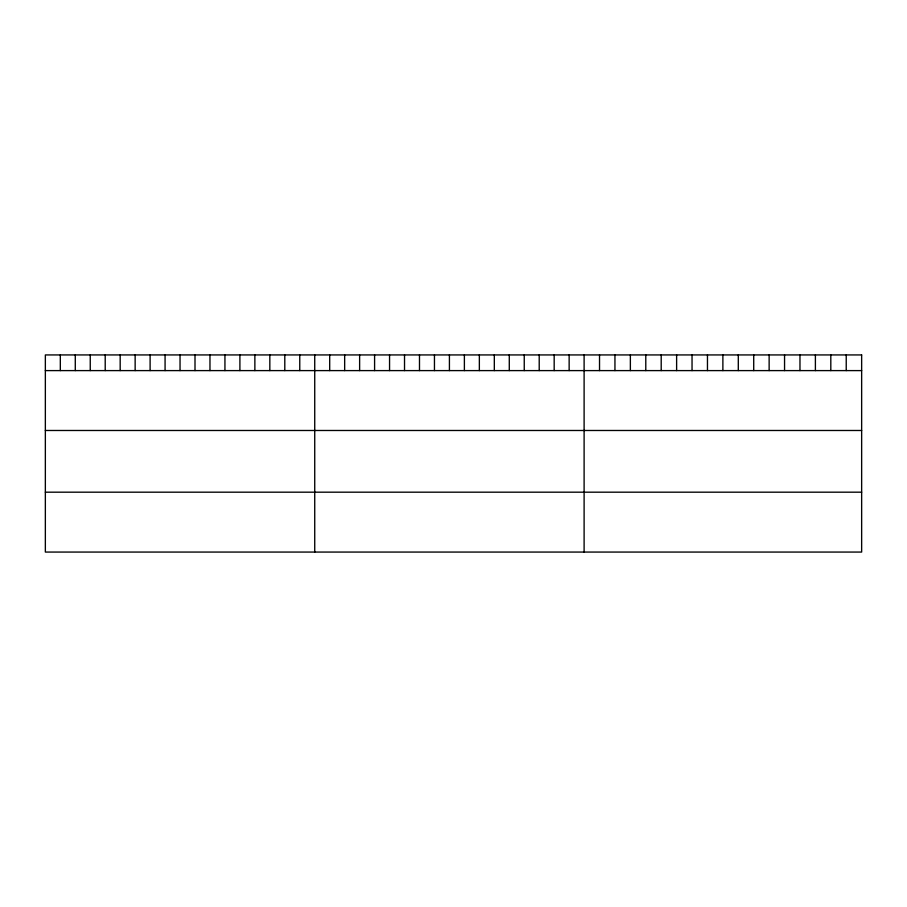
<?xml version="1.0" encoding="UTF-8"?>
<svg xmlns="http://www.w3.org/2000/svg" width="907" height="907" viewBox="0 0 907 907"><rect width="100%" height="100%" fill="white"/><g stroke="black" fill="none" stroke-linecap="round" stroke-linejoin="round"><path stroke-width="1.36" d="M45.35 370.6L861.65 370.6M45.35 430.485L861.65 430.485M45.35 492.184L861.65 492.184M846.231 354.932L846.231 370.6M830.812 354.932L830.812 370.6M815.393 354.932L815.393 370.6M799.974 354.932L799.974 370.6M784.555 354.932L784.555 370.6M769.136 354.932L769.136 370.6M753.717 354.932L753.717 370.6M738.298 354.932L738.298 370.6M722.879 354.932L722.879 370.6M707.46 354.932L707.46 370.6M692.041 354.932L692.041 370.6M676.622 354.932L676.622 370.6M661.203 354.932L661.203 370.6M645.784 354.932L645.784 370.6M630.365 354.932L630.365 370.6M614.946 354.932L614.946 370.6M599.527 354.932L599.527 370.6M584.108 354.932L584.108 552.068M569.143 354.932L569.143 370.6M554.177 354.932L554.177 370.6M539.212 354.932L539.212 370.6M524.246 354.932L524.246 370.6M509.281 354.932L509.281 370.6M494.315 354.932L494.315 370.6M479.35 354.932L479.35 370.6M464.384 354.932L464.384 370.6M449.418 354.932L449.418 370.6M434.453 354.932L434.453 370.6M419.488 354.932L419.488 370.6M404.522 354.932L404.522 370.6M389.557 354.932L389.557 370.6M374.591 354.932L374.591 370.6M359.625 354.932L359.625 370.6M344.66 354.932L344.66 370.6M329.695 354.932L329.695 370.6M314.729 354.932L314.729 552.068M299.763 354.932L299.763 370.6M284.798 354.932L284.798 370.6M269.832 354.932L269.832 370.6M254.867 354.932L254.867 370.6M239.901 354.932L239.901 370.6M224.936 354.932L224.936 370.6M209.97 354.932L209.97 370.6M195.005 354.932L195.005 370.6M180.04 354.932L180.04 370.6M165.074 354.932L165.074 370.6M150.109 354.932L150.109 370.6M135.143 354.932L135.143 370.6M120.178 354.932L120.178 370.6M105.212 354.932L105.212 370.6M90.246 354.932L90.246 370.6M75.281 354.932L75.281 370.6M60.316 354.932L60.316 370.6M861.65 354.932L45.35 354.932L45.35 552.068L861.65 552.068L861.65 354.932"/></g></svg>
